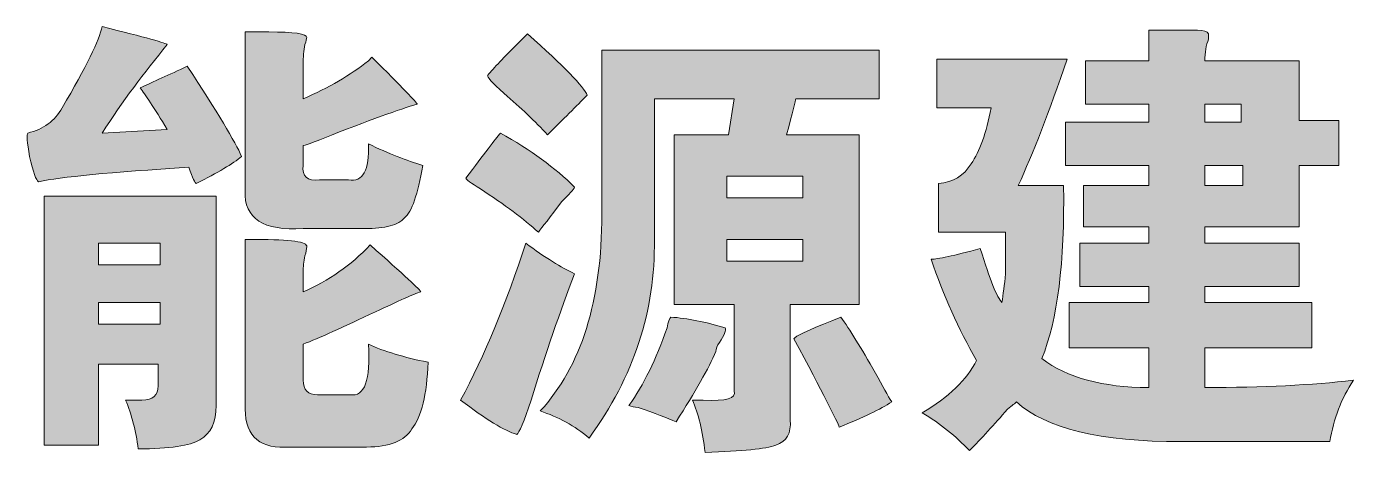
# Model space of a CAD drawing. Extents: x -93062 to 326984, y -142534 to 91021.
# Drawn here: x 108955 to 109861, y -50321 to -50030 of the extents above; entities that cross this region are included whole.
import ezdxf
from ezdxf.enums import TextEntityAlignment as Align

# ---------------------------------------------------------------- set-up
doc = ezdxf.new("R2010")
doc.units = 0
doc.header["$LTSCALE"] = 1000
doc.header["$MEASUREMENT"] = 0
doc.layers.get('0').update_dxf_attribs({"color": 8})
doc.styles.add('TK', font='GEDITXT.SHX', dxfattribs={"width": 0.85, "height": 3.5, "bigfont": 'DXT.SHX'})

# ---------------------------------------------------------------- blocks, each defined once
blk = doc.blocks.new('LOGO_CEEC_2014')
h = blk.add_hatch(color=256)
edge = h.paths.add_edge_path()
edge.add_spline(control_points=[(39.2674, 9.5987), (39.4407, 9.6727), (39.5891, 9.7589), (39.7128, 9.8575), (39.7128, 9.8575), (39.7374, 9.8821), (39.7374, 9.8821), (39.9436, 9.6768), (40.0468, 9.57), (40.0468, 9.5618), (39.9313, 9.5289), (39.7169, 9.4508), (39.4035, 9.3279), (39.3457, 9.3032), (39.3003, 9.2865), (39.2674, 9.2786), (39.2674, 9.2786), (39.2674, 9.143), (39.2674, 9.143), (39.2592, 9.0691), (39.2961, 9.036), (39.3788, 9.0445), (39.3788, 9.0445), (39.5767, 9.0445), (39.5767, 9.0445), (39.6756, 9.0278), (39.7208, 9.1099), (39.7128, 9.2909), (39.853, 9.2249), (39.9767, 9.1756), (40.084, 9.143), (40.0509, 8.9459), (40.0096, 8.8265), (39.9603, 8.7857), (39.919, 8.7364), (39.8281, 8.7117), (39.6879, 8.7117), (39.6879, 8.7117), (39.2674, 8.7117), (39.2674, 8.7117), (38.9953, 8.6951), (38.8633, 8.7813), (38.8715, 8.9705), (38.8715, 8.9705), (38.8715, 10.0547), (38.8715, 10.0547), (38.8715, 10.0547), (39.0322, 10.0547), (39.0322, 10.0547), (39.2055, 10.0547), (39.292, 10.0423), (39.292, 10.0177), (39.292, 10.0095), (39.2879, 9.993), (39.2797, 9.9684), (39.2715, 9.9273), (39.2674, 9.8821), (39.2674, 9.8329), (39.2674, 9.8329), (39.2674, 9.5987), (39.2674, 9.5987)], knot_values=[0, 0, 0, 0, 1, 1, 1, 2, 2, 2, 3, 3, 3, 4, 4, 4, 5, 5, 5, 6, 6, 6, 7, 7, 7, 8, 8, 8, 9, 9, 9, 10, 10, 10, 11, 11, 11, 12, 12, 12, 13, 13, 13, 14, 14, 14, 15, 15, 15, 16, 16, 16, 17, 17, 17, 18, 18, 18, 19, 19, 19, 20, 20, 20, 20], degree=3, periodic=0)
edge = h.paths.add_edge_path()
edge.add_spline(control_points=[(39.1437, 7.2207), (38.9539, 7.2128), (38.8633, 7.3113), (38.8715, 7.5165), (38.8715, 7.5165), (38.8715, 8.6378), (38.8715, 8.6378), (38.8715, 8.6378), (38.9457, 8.6378), (38.9457, 8.6378), (39.1847, 8.6378), (39.3003, 8.6211), (39.292, 8.5885), (39.292, 8.5718), (39.2879, 8.5516), (39.2797, 8.5269), (39.2715, 8.4856), (39.2674, 8.4486), (39.2674, 8.416), (39.2674, 8.416), (39.2674, 8.2805), (39.2674, 8.2805), (39.4407, 8.3544), (39.5932, 8.4609), (39.7251, 8.6008), (39.9559, 8.3955), (40.0714, 8.2884), (40.0714, 8.2805), (40.0222, 8.2638), (39.919, 8.2188), (39.7624, 8.1449), (39.5395, 8.0381), (39.3744, 7.9642), (39.2674, 7.9231), (39.2674, 7.9231), (39.2674, 7.6766), (39.2674, 7.6766), (39.2674, 7.6107), (39.3003, 7.5781), (39.3665, 7.5781), (39.3665, 7.5781), (39.5891, 7.5781), (39.5891, 7.5781), (39.6879, 7.5614), (39.7292, 7.6766), (39.7128, 7.9231), (39.8199, 7.8738), (39.9559, 7.8325), (40.121, 7.7999), (40.1128, 7.5781), (40.0756, 7.4261), (40.0096, 7.3439), (39.9603, 7.262), (39.8571, 7.2207), (39.7005, 7.2207), (39.7005, 7.2207), (39.1437, 7.2207), (39.1437, 7.2207)], knot_values=[0, 0, 0, 0, 1, 1, 1, 2, 2, 2, 3, 3, 3, 4, 4, 4, 5, 5, 5, 6, 6, 6, 7, 7, 7, 8, 8, 8, 9, 9, 9, 10, 10, 10, 11, 11, 11, 12, 12, 12, 13, 13, 13, 14, 14, 14, 15, 15, 15, 16, 16, 16, 17, 17, 17, 18, 18, 18, 19, 19, 19, 19], degree=3, periodic=0)
h.paths.add_polyline_path([(38.2901, 8.0586), (38.2901, 8.2065), (37.8693, 8.2065), (37.8693, 8.0586)], flags=16)
h.paths.add_polyline_path([(37.8693, 8.4653), (38.2901, 8.4653), (38.2901, 8.6132), (37.8693, 8.6132)], flags=16)
edge = h.paths.add_edge_path()
edge.add_spline(control_points=[(37.4983, 8.9336), (37.4983, 8.9336), (38.6736, 8.9336), (38.6736, 8.9336), (38.6736, 8.9336), (38.6736, 7.5041), (38.6736, 7.5041), (38.6736, 7.3891), (38.6364, 7.3113), (38.5622, 7.27), (38.4962, 7.2289), (38.356, 7.2084), (38.1417, 7.2084), (38.125, 7.3316), (38.0962, 7.4425), (38.0549, 7.5411), (38.0549, 7.5411), (38.1663, 7.5411), (38.1663, 7.5411), (38.2405, 7.5411), (38.2777, 7.5737), (38.2777, 7.6397), (38.2777, 7.6397), (38.2777, 7.7876), (38.2777, 7.7876), (38.2777, 7.7876), (37.8693, 7.7876), (37.8693, 7.7876), (37.8693, 7.7876), (37.8693, 7.233), (37.8693, 7.233), (37.8693, 7.233), (37.4983, 7.233), (37.4983, 7.233), (37.4983, 7.233), (37.4983, 8.9336), (37.4983, 8.9336)], knot_values=[0, 0, 0, 0, 1, 1, 1, 2, 2, 2, 3, 3, 3, 4, 4, 4, 5, 5, 5, 6, 6, 6, 7, 7, 7, 8, 8, 8, 9, 9, 9, 10, 10, 10, 11, 11, 11, 12, 12, 12, 12], degree=3, periodic=0)
edge = h.paths.add_edge_path()
edge.add_spline(control_points=[(38.3396, 9.3895), (38.2487, 9.5371), (38.1869, 9.6316), (38.154, 9.6727), (38.2446, 9.7137), (38.3519, 9.763), (38.4757, 9.8205), (38.6816, 9.5084), (38.8053, 9.3032), (38.8469, 9.2047), (38.7889, 9.1554), (38.6859, 9.0938), (38.5375, 9.0198), (38.5291, 9.0198), (38.5126, 9.0568), (38.488, 9.1307), (37.9517, 9.0976), (37.6095, 9.0647), (37.4611, 9.0321), (37.4444, 9.0401), (37.4241, 9.0976), (37.3992, 9.2047), (37.3825, 9.3032), (37.3787, 9.3564), (37.3869, 9.3648), (37.494, 9.3895), (37.5725, 9.4467), (37.6221, 9.5371), (37.7869, 9.8164), (37.8775, 10.0013), (37.8942, 10.0916), (38.191, 10.0177), (38.3396, 9.9766), (38.3396, 9.9684), (38.1827, 9.7795), (38.0344, 9.5782), (37.8942, 9.3648), (37.8942, 9.3648), (38.3396, 9.3895), (38.3396, 9.3895)], knot_values=[0, 0, 0, 0, 1, 1, 1, 2, 2, 2, 3, 3, 3, 4, 4, 4, 5, 5, 5, 6, 6, 6, 7, 7, 7, 8, 8, 8, 9, 9, 9, 10, 10, 10, 11, 11, 11, 12, 12, 12, 13, 13, 13, 13], degree=3, periodic=0)
h = blk.add_hatch(color=256)
h.paths.add_polyline_path([(45.4254, 9.0075), (45.6852, 9.0075), (45.6852, 9.143), (45.4254, 9.143)], flags=16)
h.paths.add_polyline_path([(45.6729, 9.4388), (45.6729, 9.5618), (45.4254, 9.5618), (45.4254, 9.4388)], flags=16)
edge = h.paths.add_edge_path()
edge.add_spline(control_points=[(44.609, 9.8575), (44.609, 9.8575), (45.0418, 9.8575), (45.0418, 9.8575), (45.0418, 9.8575), (45.0418, 10.067), (45.0418, 10.067), (45.2398, 10.067), (45.3512, 10.067), (45.3758, 10.067), (45.4172, 10.067), (45.4418, 10.0588), (45.4503, 10.0423), (45.4503, 10.0341), (45.4503, 10.0218), (45.4503, 10.0054), (45.4336, 9.9643), (45.4254, 9.915), (45.4254, 9.8575), (45.4254, 9.8575), (46.0687, 9.8575), (46.0687, 9.8575), (46.0687, 9.8575), (46.0687, 9.4508), (46.0687, 9.4508), (46.0687, 9.4508), (46.3408, 9.4508), (46.3408, 9.4508), (46.3408, 9.4508), (46.3408, 9.143), (46.3408, 9.143), (46.3408, 9.143), (46.0687, 9.143), (46.0687, 9.143), (46.0687, 9.143), (46.0687, 8.7241), (46.0687, 8.7241), (46.0687, 8.7241), (45.4254, 8.7241), (45.4254, 8.7241), (45.4254, 8.7241), (45.4254, 8.6132), (45.4254, 8.6132), (45.4254, 8.6132), (46.0687, 8.6132), (46.0687, 8.6132), (46.0687, 8.6132), (46.0687, 8.3174), (46.0687, 8.3174), (46.0687, 8.3174), (45.4254, 8.3174), (45.4254, 8.3174), (45.4254, 8.3174), (45.4254, 8.2065), (45.4254, 8.2065), (45.4254, 8.2065), (46.1552, 8.2065), (46.1552, 8.2065), (46.1552, 8.2065), (46.1552, 7.8985), (46.1552, 7.8985), (46.1552, 7.8985), (45.4254, 7.8985), (45.4254, 7.8985), (45.4254, 7.8985), (45.4254, 7.6274), (45.4254, 7.6274), (45.8212, 7.6274), (46.1593, 7.6438), (46.4399, 7.6766), (46.3573, 7.5534), (46.3039, 7.4138), (46.279, 7.2577), (46.279, 7.2577), (45.2647, 7.2577), (45.2647, 7.2577), (44.7119, 7.2577), (44.3366, 7.3483), (44.1387, 7.5288), (44.1305, 7.5206), (44.1097, 7.5041), (44.0768, 7.4795), (43.9862, 7.3729), (43.8994, 7.2782), (43.817, 7.1961), (43.7264, 7.2946), (43.6191, 7.3809), (43.4953, 7.4548), (43.6768, 7.5614), (43.8006, 7.6808), (43.8666, 7.8122), (43.7428, 8.0258), (43.6396, 8.2558), (43.5572, 8.5023), (43.5985, 8.5023), (43.71, 8.5269), (43.8915, 8.5762), (43.9572, 8.3624), (44.0067, 8.2391), (44.0398, 8.2065), (44.0478, 8.2638), (44.0563, 8.3297), (44.0645, 8.4037), (44.0645, 8.4609), (44.0645, 8.5554), (44.0645, 8.6871), (44.0645, 8.6871), (43.6068, 8.6871), (43.6068, 8.6871), (43.6068, 8.6871), (43.6068, 9.0198), (43.6068, 9.0198), (43.7059, 9.0278), (43.78, 9.073), (43.8296, 9.1554), (43.8871, 9.2373), (43.9325, 9.3648), (43.9657, 9.5371), (43.9657, 9.5371), (43.5944, 9.5371), (43.5944, 9.5371), (43.5944, 9.5371), (43.5944, 9.8698), (43.5944, 9.8698), (43.5944, 9.8698), (44.4853, 9.8698), (44.4853, 9.8698), (44.3615, 9.5084), (44.2501, 9.2208), (44.1513, 9.0075), (44.1513, 9.0075), (44.4604, 9.0075), (44.4604, 9.0075), (44.4686, 8.4815), (44.419, 8.0874), (44.312, 7.8245), (44.4853, 7.6931), (44.7284, 7.6274), (45.0418, 7.6274), (45.0418, 7.6274), (45.0418, 7.8985), (45.0418, 7.8985), (45.0418, 7.8985), (44.4976, 7.8985), (44.4976, 7.8985), (44.4976, 7.8985), (44.4976, 8.2065), (44.4976, 8.2065), (44.4976, 8.2065), (45.0418, 8.2065), (45.0418, 8.2065), (45.0418, 8.2065), (45.0418, 8.3174), (45.0418, 8.3174), (45.0418, 8.3174), (44.5718, 8.3174), (44.5718, 8.3174), (44.5718, 8.3174), (44.5718, 8.6132), (44.5718, 8.6132), (44.5718, 8.6132), (45.0418, 8.6132), (45.0418, 8.6132), (45.0418, 8.6132), (45.0418, 8.7241), (45.0418, 8.7241), (45.0418, 8.7241), (44.5964, 8.7241), (44.5964, 8.7241), (44.5964, 8.7241), (44.5964, 9.0075), (44.5964, 9.0075), (44.5964, 9.0075), (45.0418, 9.0075), (45.0418, 9.0075), (45.0418, 9.0075), (45.0418, 9.143), (45.0418, 9.143), (45.0418, 9.143), (44.4729, 9.143), (44.4729, 9.143), (44.4729, 9.143), (44.4729, 9.4388), (44.4729, 9.4388), (44.4729, 9.4388), (45.0418, 9.4388), (45.0418, 9.4388), (45.0418, 9.4388), (45.0418, 9.5618), (45.0418, 9.5618), (45.0418, 9.5618), (44.609, 9.5618), (44.609, 9.5618), (44.609, 9.5618), (44.609, 9.8575), (44.609, 9.8575)], knot_values=[0, 0, 0, 0, 1, 1, 1, 2, 2, 2, 3, 3, 3, 4, 4, 4, 5, 5, 5, 6, 6, 6, 7, 7, 7, 8, 8, 8, 9, 9, 9, 10, 10, 10, 11, 11, 11, 12, 12, 12, 13, 13, 13, 14, 14, 14, 15, 15, 15, 16, 16, 16, 17, 17, 17, 18, 18, 18, 19, 19, 19, 20, 20, 20, 21, 21, 21, 22, 22, 22, 23, 23, 23, 24, 24, 24, 25, 25, 25, 26, 26, 26, 27, 27, 27, 28, 28, 28, 29, 29, 29, 30, 30, 30, 31, 31, 31, 32, 32, 32, 33, 33, 33, 34, 34, 34, 35, 35, 35, 36, 36, 36, 37, 37, 37, 38, 38, 38, 39, 39, 39, 40, 40, 40, 41, 41, 41, 42, 42, 42, 43, 43, 43, 44, 44, 44, 45, 45, 45, 46, 46, 46, 47, 47, 47, 48, 48, 48, 49, 49, 49, 50, 50, 50, 51, 51, 51, 52, 52, 52, 53, 53, 53, 54, 54, 54, 55, 55, 55, 56, 56, 56, 57, 57, 57, 58, 58, 58, 59, 59, 59, 60, 60, 60, 61, 61, 61, 62, 62, 62, 63, 63, 63, 64, 64, 64, 65, 65, 65, 65], degree=3, periodic=0)
h = blk.add_hatch(color=256)
edge = h.paths.add_edge_path()
edge.add_spline(control_points=[(42.8784, 8.0833), (42.8784, 8.0833), (42.9403, 8.1079), (42.9403, 8.1079), (42.9978, 8.0258), (43.0764, 7.8985), (43.1752, 7.7259), (43.2248, 7.6353), (43.262, 7.5699), (43.2866, 7.5288), (43.2124, 7.4795), (43.0928, 7.4222), (42.928, 7.3563), (42.9195, 7.3891), (42.8166, 7.5904), (42.6186, 7.9601), (42.6266, 7.9765), (42.7134, 8.0173), (42.8784, 8.0833)], knot_values=[0, 0, 0, 0, 1, 1, 1, 2, 2, 2, 3, 3, 3, 4, 4, 4, 5, 5, 5, 6, 6, 6, 6], degree=3, periodic=0)
h.paths.add_polyline_path([(42.1609, 8.4899), (42.6805, 8.4899), (42.6805, 8.6378), (42.1609, 8.6378)], flags=16)
h.paths.add_polyline_path([(42.6805, 9.0691), (42.1609, 9.0691), (42.1609, 8.9212), (42.6805, 8.9212)], flags=16)
edge = h.paths.add_edge_path(flags=17)
edge.add_spline(control_points=[(41.5545, 7.4918), (41.5299, 7.4918), (41.5091, 7.4962), (41.4927, 7.5041), (41.5917, 7.6438), (41.6783, 7.8202), (41.7525, 8.034), (41.7607, 8.0751), (41.7689, 8.0997), (41.7774, 8.1079), (41.8926, 8.0997), (42.0164, 8.0751), (42.1486, 8.034), (42.1565, 8.0173), (42.1442, 7.9847), (42.1114, 7.9354), (42.0947, 7.9108), (42.0867, 7.8902), (42.0867, 7.8738), (42.0372, 7.7585), (41.9463, 7.5983), (41.8143, 7.3932), (41.7566, 7.4179), (41.67, 7.4507), (41.5545, 7.4918)], knot_values=[0, 0, 0, 0, 1, 1, 1, 2, 2, 2, 3, 3, 3, 4, 4, 4, 5, 5, 5, 6, 6, 6, 7, 7, 7, 8, 8, 8, 8], degree=3, periodic=0)
edge = h.paths.add_edge_path()
edge.add_spline(control_points=[(41.3073, 9.9314), (41.3073, 9.9314), (43.2001, 9.9314), (43.2001, 9.9314), (43.2001, 9.9314), (43.2001, 9.5987), (43.2001, 9.5987), (43.2001, 9.5987), (42.631, 9.5987), (42.631, 9.5987), (42.631, 9.5905), (42.6102, 9.5084), (42.5691, 9.3525), (42.5691, 9.3525), (43.064, 9.3525), (43.064, 9.3525), (43.064, 9.3525), (43.064, 8.1942), (43.064, 8.1942), (43.064, 8.1942), (42.5937, 8.1942), (42.5937, 8.1942), (42.5937, 8.1942), (42.5937, 7.4056), (42.5937, 7.4056), (42.6019, 7.3152), (42.5691, 7.2577), (42.4949, 7.233), (42.4287, 7.2084), (42.268, 7.192), (42.0123, 7.1837), (41.9958, 7.3316), (41.9671, 7.4507), (41.9257, 7.5411), (41.9422, 7.5411), (41.9671, 7.5411), (41.9999, 7.5411), (42.1565, 7.5329), (42.2269, 7.5534), (42.2104, 7.6027), (42.2104, 7.6027), (42.2104, 8.1942), (42.2104, 8.1942), (42.2104, 8.1942), (41.802, 8.1942), (41.802, 8.1942), (41.802, 8.1942), (41.802, 9.3525), (41.802, 9.3525), (41.802, 9.3525), (42.1732, 9.3525), (42.1732, 9.3525), (42.1732, 9.3525), (42.2104, 9.5987), (42.2104, 9.5987), (42.2104, 9.5987), (41.6659, 9.5987), (41.6659, 9.5987), (41.6659, 9.5987), (41.6659, 8.6378), (41.6659, 8.6378), (41.6742, 8.1529), (41.5255, 7.7013), (41.2205, 7.2823), (41.1217, 7.3645), (41.0103, 7.4261), (40.8865, 7.4672), (41.1669, 7.7709), (41.3073, 8.2188), (41.3073, 8.8103), (41.3073, 8.8103), (41.3073, 9.9314), (41.3073, 9.9314)], knot_values=[0, 0, 0, 0, 1, 1, 1, 2, 2, 2, 3, 3, 3, 4, 4, 4, 5, 5, 5, 6, 6, 6, 7, 7, 7, 8, 8, 8, 9, 9, 9, 10, 10, 10, 11, 11, 11, 12, 12, 12, 13, 13, 13, 14, 14, 14, 15, 15, 15, 16, 16, 16, 17, 17, 17, 18, 18, 18, 19, 19, 19, 20, 20, 20, 21, 21, 21, 22, 22, 22, 23, 23, 23, 24, 24, 24, 24], degree=3, periodic=0)
edge = h.paths.add_edge_path()
edge.add_spline(control_points=[(40.6391, 9.6357), (40.5566, 9.7096), (40.5194, 9.7507), (40.5279, 9.7589), (40.569, 9.8082), (40.6391, 9.8821), (40.7382, 9.9807), (40.771, 10.0136), (40.7915, 10.0341), (40.8, 10.0423), (41.0475, 9.8205), (41.1836, 9.6809), (41.2082, 9.6234), (41.134, 9.5494), (41.0431, 9.4591), (40.9361, 9.3525), (40.8534, 9.4426), (40.7546, 9.5371), (40.6391, 9.6357)], knot_values=[0, 0, 0, 0, 1, 1, 1, 2, 2, 2, 3, 3, 3, 4, 4, 4, 5, 5, 5, 6, 6, 6, 6], degree=3, periodic=0)
edge = h.paths.add_edge_path()
edge.add_spline(control_points=[(40.4783, 8.9828), (40.4121, 9.0237), (40.3793, 9.0483), (40.3793, 9.0568), (40.503, 9.2208), (40.5813, 9.3235), (40.6144, 9.3648), (40.8206, 9.2496), (40.9895, 9.1264), (41.1217, 8.9952), (41.1132, 8.9785), (41.0845, 8.9459), (41.0349, 8.8966), (40.9525, 8.7895), (40.8989, 8.7197), (40.8742, 8.6871), (40.7751, 8.7772), (40.6432, 8.8758), (40.4783, 8.9828)], knot_values=[0, 0, 0, 0, 1, 1, 1, 2, 2, 2, 3, 3, 3, 4, 4, 4, 5, 5, 5, 6, 6, 6, 6], degree=3, periodic=0)
edge = h.paths.add_edge_path()
edge.add_spline(control_points=[(40.7877, 8.6132), (40.9194, 8.5146), (41.0308, 8.4448), (41.1217, 8.4037), (41.0226, 8.149), (40.9238, 7.8615), (40.8247, 7.5411), (40.7751, 7.3932), (40.7423, 7.3152), (40.7258, 7.307), (40.6432, 7.3316), (40.5153, 7.4099), (40.3423, 7.5411), (40.5071, 7.8448), (40.6555, 8.2022), (40.7877, 8.6132)], knot_values=[0, 0, 0, 0, 1, 1, 1, 2, 2, 2, 3, 3, 3, 4, 4, 4, 5, 5, 5, 5], degree=3, periodic=0)
at = {"lineweight": 0}
for points in [[(45.6729, 9.4388), (45.6729, 9.5618), (45.4254, 9.5618), (45.4254, 9.4388), (45.6729, 9.4388)], [(42.6805, 9.0691), (42.1609, 9.0691), (42.1609, 8.9212), (42.6805, 8.9212), (42.6805, 9.0691)], [(45.4254, 9.0075), (45.6852, 9.0075), (45.6852, 9.143), (45.4254, 9.143), (45.4254, 9.0075)], [(37.8693, 8.4653), (38.2901, 8.4653), (38.2901, 8.6132), (37.8693, 8.6132), (37.8693, 8.4653)], [(42.1609, 8.4899), (42.6805, 8.4899), (42.6805, 8.6378), (42.1609, 8.6378), (42.1609, 8.4899)], [(38.2901, 8.0586), (38.2901, 8.2065), (37.8693, 8.2065), (37.8693, 8.0586), (38.2901, 8.0586)]]:
    blk.add_lwpolyline(points, dxfattribs=at)
for points, knots in [([(38.3396, 9.3895), (38.2487, 9.5371), (38.1869, 9.6316), (38.154, 9.6727), (38.2446, 9.7137), (38.3519, 9.763), (38.4757, 9.8205), (38.6816, 9.5084), (38.8053, 9.3032), (38.8469, 9.2047), (38.7889, 9.1554), (38.6859, 9.0938), (38.5375, 9.0198), (38.5291, 9.0198), (38.5126, 9.0568), (38.488, 9.1307), (37.9517, 9.0976), (37.6095, 9.0647), (37.4611, 9.0321), (37.4444, 9.0401), (37.4241, 9.0976), (37.3992, 9.2047), (37.3825, 9.3032), (37.3787, 9.3564), (37.3869, 9.3648), (37.494, 9.3895), (37.5725, 9.4467), (37.6221, 9.5371), (37.7869, 9.8164), (37.8775, 10.0013), (37.8942, 10.0916), (38.191, 10.0177), (38.3396, 9.9766), (38.3396, 9.9684), (38.1827, 9.7795), (38.0344, 9.5782), (37.8942, 9.3648), (37.8942, 9.3648), (38.3396, 9.3895), (38.3396, 9.3895)], [0, 0, 0, 0, 1, 1, 1, 2, 2, 2, 3, 3, 3, 4, 4, 4, 5, 5, 5, 6, 6, 6, 7, 7, 7, 8, 8, 8, 9, 9, 9, 10, 10, 10, 11, 11, 11, 12, 12, 12, 13, 13, 13, 13]), ([(44.609, 9.8575), (44.609, 9.8575), (45.0418, 9.8575), (45.0418, 9.8575), (45.0418, 9.8575), (45.0418, 10.067), (45.0418, 10.067), (45.2398, 10.067), (45.3512, 10.067), (45.3758, 10.067), (45.4172, 10.067), (45.4418, 10.0588), (45.4503, 10.0423), (45.4503, 10.0341), (45.4503, 10.0218), (45.4503, 10.0054), (45.4336, 9.9643), (45.4254, 9.915), (45.4254, 9.8575), (45.4254, 9.8575), (46.0687, 9.8575), (46.0687, 9.8575), (46.0687, 9.8575), (46.0687, 9.4508), (46.0687, 9.4508), (46.0687, 9.4508), (46.3408, 9.4508), (46.3408, 9.4508), (46.3408, 9.4508), (46.3408, 9.143), (46.3408, 9.143), (46.3408, 9.143), (46.0687, 9.143), (46.0687, 9.143), (46.0687, 9.143), (46.0687, 8.7241), (46.0687, 8.7241), (46.0687, 8.7241), (45.4254, 8.7241), (45.4254, 8.7241), (45.4254, 8.7241), (45.4254, 8.6132), (45.4254, 8.6132), (45.4254, 8.6132), (46.0687, 8.6132), (46.0687, 8.6132), (46.0687, 8.6132), (46.0687, 8.3174), (46.0687, 8.3174), (46.0687, 8.3174), (45.4254, 8.3174), (45.4254, 8.3174), (45.4254, 8.3174), (45.4254, 8.2065), (45.4254, 8.2065), (45.4254, 8.2065), (46.1552, 8.2065), (46.1552, 8.2065), (46.1552, 8.2065), (46.1552, 7.8985), (46.1552, 7.8985), (46.1552, 7.8985), (45.4254, 7.8985), (45.4254, 7.8985), (45.4254, 7.8985), (45.4254, 7.6274), (45.4254, 7.6274), (45.8212, 7.6274), (46.1593, 7.6438), (46.4399, 7.6766), (46.3573, 7.5534), (46.3039, 7.4138), (46.279, 7.2577), (46.279, 7.2577), (45.2647, 7.2577), (45.2647, 7.2577), (44.7119, 7.2577), (44.3366, 7.3483), (44.1387, 7.5288), (44.1305, 7.5206), (44.1097, 7.5041), (44.0768, 7.4795), (43.9862, 7.3729), (43.8994, 7.2782), (43.817, 7.1961), (43.7264, 7.2946), (43.6191, 7.3809), (43.4953, 7.4548), (43.6768, 7.5614), (43.8006, 7.6808), (43.8666, 7.8122), (43.7428, 8.0258), (43.6396, 8.2558), (43.5572, 8.5023), (43.5985, 8.5023), (43.71, 8.5269), (43.8915, 8.5762), (43.9572, 8.3624), (44.0067, 8.2391), (44.0398, 8.2065), (44.0478, 8.2638), (44.0563, 8.3297), (44.0645, 8.4037), (44.0645, 8.4609), (44.0645, 8.5554), (44.0645, 8.6871), (44.0645, 8.6871), (43.6068, 8.6871), (43.6068, 8.6871), (43.6068, 8.6871), (43.6068, 9.0198), (43.6068, 9.0198), (43.7059, 9.0278), (43.78, 9.073), (43.8296, 9.1554), (43.8871, 9.2373), (43.9325, 9.3648), (43.9657, 9.5371), (43.9657, 9.5371), (43.5944, 9.5371), (43.5944, 9.5371), (43.5944, 9.5371), (43.5944, 9.8698), (43.5944, 9.8698), (43.5944, 9.8698), (44.4853, 9.8698), (44.4853, 9.8698), (44.3615, 9.5084), (44.2501, 9.2208), (44.1513, 9.0075), (44.1513, 9.0075), (44.4604, 9.0075), (44.4604, 9.0075), (44.4686, 8.4815), (44.419, 8.0874), (44.312, 7.8245), (44.4853, 7.6931), (44.7284, 7.6274), (45.0418, 7.6274), (45.0418, 7.6274), (45.0418, 7.8985), (45.0418, 7.8985), (45.0418, 7.8985), (44.4976, 7.8985), (44.4976, 7.8985), (44.4976, 7.8985), (44.4976, 8.2065), (44.4976, 8.2065), (44.4976, 8.2065), (45.0418, 8.2065), (45.0418, 8.2065), (45.0418, 8.2065), (45.0418, 8.3174), (45.0418, 8.3174), (45.0418, 8.3174), (44.5718, 8.3174), (44.5718, 8.3174), (44.5718, 8.3174), (44.5718, 8.6132), (44.5718, 8.6132), (44.5718, 8.6132), (45.0418, 8.6132), (45.0418, 8.6132), (45.0418, 8.6132), (45.0418, 8.7241), (45.0418, 8.7241), (45.0418, 8.7241), (44.5964, 8.7241), (44.5964, 8.7241), (44.5964, 8.7241), (44.5964, 9.0075), (44.5964, 9.0075), (44.5964, 9.0075), (45.0418, 9.0075), (45.0418, 9.0075), (45.0418, 9.0075), (45.0418, 9.143), (45.0418, 9.143), (45.0418, 9.143), (44.4729, 9.143), (44.4729, 9.143), (44.4729, 9.143), (44.4729, 9.4388), (44.4729, 9.4388), (44.4729, 9.4388), (45.0418, 9.4388), (45.0418, 9.4388), (45.0418, 9.4388), (45.0418, 9.5618), (45.0418, 9.5618), (45.0418, 9.5618), (44.609, 9.5618), (44.609, 9.5618), (44.609, 9.5618), (44.609, 9.8575), (44.609, 9.8575)], [0, 0, 0, 0, 1, 1, 1, 2, 2, 2, 3, 3, 3, 4, 4, 4, 5, 5, 5, 6, 6, 6, 7, 7, 7, 8, 8, 8, 9, 9, 9, 10, 10, 10, 11, 11, 11, 12, 12, 12, 13, 13, 13, 14, 14, 14, 15, 15, 15, 16, 16, 16, 17, 17, 17, 18, 18, 18, 19, 19, 19, 20, 20, 20, 21, 21, 21, 22, 22, 22, 23, 23, 23, 24, 24, 24, 25, 25, 25, 26, 26, 26, 27, 27, 27, 28, 28, 28, 29, 29, 29, 30, 30, 30, 31, 31, 31, 32, 32, 32, 33, 33, 33, 34, 34, 34, 35, 35, 35, 36, 36, 36, 37, 37, 37, 38, 38, 38, 39, 39, 39, 40, 40, 40, 41, 41, 41, 42, 42, 42, 43, 43, 43, 44, 44, 44, 45, 45, 45, 46, 46, 46, 47, 47, 47, 48, 48, 48, 49, 49, 49, 50, 50, 50, 51, 51, 51, 52, 52, 52, 53, 53, 53, 54, 54, 54, 55, 55, 55, 56, 56, 56, 57, 57, 57, 58, 58, 58, 59, 59, 59, 60, 60, 60, 61, 61, 61, 62, 62, 62, 63, 63, 63, 64, 64, 64, 65, 65, 65, 65]), ([(39.2674, 9.5987), (39.4407, 9.6727), (39.5891, 9.7589), (39.7128, 9.8575), (39.7128, 9.8575), (39.7374, 9.8821), (39.7374, 9.8821), (39.9436, 9.6768), (40.0468, 9.57), (40.0468, 9.5618), (39.9313, 9.5289), (39.7169, 9.4508), (39.4035, 9.3279), (39.3457, 9.3032), (39.3003, 9.2865), (39.2674, 9.2786), (39.2674, 9.2786), (39.2674, 9.143), (39.2674, 9.143), (39.2592, 9.0691), (39.2961, 9.036), (39.3788, 9.0445), (39.3788, 9.0445), (39.5767, 9.0445), (39.5767, 9.0445), (39.6756, 9.0278), (39.7208, 9.1099), (39.7128, 9.2909), (39.853, 9.2249), (39.9767, 9.1756), (40.084, 9.143), (40.0509, 8.9459), (40.0096, 8.8265), (39.9603, 8.7857), (39.919, 8.7364), (39.8281, 8.7117), (39.6879, 8.7117), (39.6879, 8.7117), (39.2674, 8.7117), (39.2674, 8.7117), (38.9953, 8.6951), (38.8633, 8.7813), (38.8715, 8.9705), (38.8715, 8.9705), (38.8715, 10.0547), (38.8715, 10.0547), (38.8715, 10.0547), (39.0322, 10.0547), (39.0322, 10.0547), (39.2055, 10.0547), (39.292, 10.0423), (39.292, 10.0177), (39.292, 10.0095), (39.2879, 9.993), (39.2797, 9.9684), (39.2715, 9.9273), (39.2674, 9.8821), (39.2674, 9.8329), (39.2674, 9.8329), (39.2674, 9.5987), (39.2674, 9.5987)], [0, 0, 0, 0, 1, 1, 1, 2, 2, 2, 3, 3, 3, 4, 4, 4, 5, 5, 5, 6, 6, 6, 7, 7, 7, 8, 8, 8, 9, 9, 9, 10, 10, 10, 11, 11, 11, 12, 12, 12, 13, 13, 13, 14, 14, 14, 15, 15, 15, 16, 16, 16, 17, 17, 17, 18, 18, 18, 19, 19, 19, 20, 20, 20, 20]), ([(40.6391, 9.6357), (40.5566, 9.7096), (40.5194, 9.7507), (40.5279, 9.7589), (40.569, 9.8082), (40.6391, 9.8821), (40.7382, 9.9807), (40.771, 10.0136), (40.7915, 10.0341), (40.8, 10.0423), (41.0475, 9.8205), (41.1836, 9.6809), (41.2082, 9.6234), (41.134, 9.5494), (41.0431, 9.4591), (40.9361, 9.3525), (40.8534, 9.4426), (40.7546, 9.5371), (40.6391, 9.6357)], [0, 0, 0, 0, 1, 1, 1, 2, 2, 2, 3, 3, 3, 4, 4, 4, 5, 5, 5, 6, 6, 6, 6]), ([(41.3073, 9.9314), (41.3073, 9.9314), (43.2001, 9.9314), (43.2001, 9.9314), (43.2001, 9.9314), (43.2001, 9.5987), (43.2001, 9.5987), (43.2001, 9.5987), (42.631, 9.5987), (42.631, 9.5987), (42.631, 9.5905), (42.6102, 9.5084), (42.5691, 9.3525), (42.5691, 9.3525), (43.064, 9.3525), (43.064, 9.3525), (43.064, 9.3525), (43.064, 8.1942), (43.064, 8.1942), (43.064, 8.1942), (42.5937, 8.1942), (42.5937, 8.1942), (42.5937, 8.1942), (42.5937, 7.4056), (42.5937, 7.4056), (42.6019, 7.3152), (42.5691, 7.2577), (42.4949, 7.233), (42.4287, 7.2084), (42.268, 7.192), (42.0123, 7.1837), (41.9958, 7.3316), (41.9671, 7.4507), (41.9257, 7.5411), (41.9422, 7.5411), (41.9671, 7.5411), (41.9999, 7.5411), (42.1565, 7.5329), (42.2269, 7.5534), (42.2104, 7.6027), (42.2104, 7.6027), (42.2104, 8.1942), (42.2104, 8.1942), (42.2104, 8.1942), (41.802, 8.1942), (41.802, 8.1942), (41.802, 8.1942), (41.802, 9.3525), (41.802, 9.3525), (41.802, 9.3525), (42.1732, 9.3525), (42.1732, 9.3525), (42.1732, 9.3525), (42.2104, 9.5987), (42.2104, 9.5987), (42.2104, 9.5987), (41.6659, 9.5987), (41.6659, 9.5987), (41.6659, 9.5987), (41.6659, 8.6378), (41.6659, 8.6378), (41.6742, 8.1529), (41.5255, 7.7013), (41.2205, 7.2823), (41.1217, 7.3645), (41.0103, 7.4261), (40.8865, 7.4672), (41.1669, 7.7709), (41.3073, 8.2188), (41.3073, 8.8103), (41.3073, 8.8103), (41.3073, 9.9314), (41.3073, 9.9314)], [0, 0, 0, 0, 1, 1, 1, 2, 2, 2, 3, 3, 3, 4, 4, 4, 5, 5, 5, 6, 6, 6, 7, 7, 7, 8, 8, 8, 9, 9, 9, 10, 10, 10, 11, 11, 11, 12, 12, 12, 13, 13, 13, 14, 14, 14, 15, 15, 15, 16, 16, 16, 17, 17, 17, 18, 18, 18, 19, 19, 19, 20, 20, 20, 21, 21, 21, 22, 22, 22, 23, 23, 23, 24, 24, 24, 24]), ([(40.4783, 8.9828), (40.4121, 9.0237), (40.3793, 9.0483), (40.3793, 9.0568), (40.503, 9.2208), (40.5813, 9.3235), (40.6144, 9.3648), (40.8206, 9.2496), (40.9895, 9.1264), (41.1217, 8.9952), (41.1132, 8.9785), (41.0845, 8.9459), (41.0349, 8.8966), (40.9525, 8.7895), (40.8989, 8.7197), (40.8742, 8.6871), (40.7751, 8.7772), (40.6432, 8.8758), (40.4783, 8.9828)], [0, 0, 0, 0, 1, 1, 1, 2, 2, 2, 3, 3, 3, 4, 4, 4, 5, 5, 5, 6, 6, 6, 6]), ([(37.4983, 8.9336), (37.4983, 8.9336), (38.6736, 8.9336), (38.6736, 8.9336), (38.6736, 8.9336), (38.6736, 7.5041), (38.6736, 7.5041), (38.6736, 7.3891), (38.6364, 7.3113), (38.5622, 7.27), (38.4962, 7.2289), (38.356, 7.2084), (38.1417, 7.2084), (38.125, 7.3316), (38.0962, 7.4425), (38.0549, 7.5411), (38.0549, 7.5411), (38.1663, 7.5411), (38.1663, 7.5411), (38.2405, 7.5411), (38.2777, 7.5737), (38.2777, 7.6397), (38.2777, 7.6397), (38.2777, 7.7876), (38.2777, 7.7876), (38.2777, 7.7876), (37.8693, 7.7876), (37.8693, 7.7876), (37.8693, 7.7876), (37.8693, 7.233), (37.8693, 7.233), (37.8693, 7.233), (37.4983, 7.233), (37.4983, 7.233), (37.4983, 7.233), (37.4983, 8.9336), (37.4983, 8.9336)], [0, 0, 0, 0, 1, 1, 1, 2, 2, 2, 3, 3, 3, 4, 4, 4, 5, 5, 5, 6, 6, 6, 7, 7, 7, 8, 8, 8, 9, 9, 9, 10, 10, 10, 11, 11, 11, 12, 12, 12, 12]), ([(39.1437, 7.2207), (38.9539, 7.2128), (38.8633, 7.3113), (38.8715, 7.5165), (38.8715, 7.5165), (38.8715, 8.6378), (38.8715, 8.6378), (38.8715, 8.6378), (38.9457, 8.6378), (38.9457, 8.6378), (39.1847, 8.6378), (39.3003, 8.6211), (39.292, 8.5885), (39.292, 8.5718), (39.2879, 8.5516), (39.2797, 8.5269), (39.2715, 8.4856), (39.2674, 8.4486), (39.2674, 8.416), (39.2674, 8.416), (39.2674, 8.2805), (39.2674, 8.2805), (39.4407, 8.3544), (39.5932, 8.4609), (39.7251, 8.6008), (39.9559, 8.3955), (40.0714, 8.2884), (40.0714, 8.2805), (40.0222, 8.2638), (39.919, 8.2188), (39.7624, 8.1449), (39.5395, 8.0381), (39.3744, 7.9642), (39.2674, 7.9231), (39.2674, 7.9231), (39.2674, 7.6766), (39.2674, 7.6766), (39.2674, 7.6107), (39.3003, 7.5781), (39.3665, 7.5781), (39.3665, 7.5781), (39.5891, 7.5781), (39.5891, 7.5781), (39.6879, 7.5614), (39.7292, 7.6766), (39.7128, 7.9231), (39.8199, 7.8738), (39.9559, 7.8325), (40.121, 7.7999), (40.1128, 7.5781), (40.0756, 7.4261), (40.0096, 7.3439), (39.9603, 7.262), (39.8571, 7.2207), (39.7005, 7.2207), (39.7005, 7.2207), (39.1437, 7.2207), (39.1437, 7.2207)], [0, 0, 0, 0, 1, 1, 1, 2, 2, 2, 3, 3, 3, 4, 4, 4, 5, 5, 5, 6, 6, 6, 7, 7, 7, 8, 8, 8, 9, 9, 9, 10, 10, 10, 11, 11, 11, 12, 12, 12, 13, 13, 13, 14, 14, 14, 15, 15, 15, 16, 16, 16, 17, 17, 17, 18, 18, 18, 19, 19, 19, 19]), ([(40.7877, 8.6132), (40.9194, 8.5146), (41.0308, 8.4448), (41.1217, 8.4037), (41.0226, 8.149), (40.9238, 7.8615), (40.8247, 7.5411), (40.7751, 7.3932), (40.7423, 7.3152), (40.7258, 7.307), (40.6432, 7.3316), (40.5153, 7.4099), (40.3423, 7.5411), (40.5071, 7.8448), (40.6555, 8.2022), (40.7877, 8.6132)], [0, 0, 0, 0, 1, 1, 1, 2, 2, 2, 3, 3, 3, 4, 4, 4, 5, 5, 5, 5]), ([(41.5545, 7.4918), (41.5299, 7.4918), (41.5091, 7.4962), (41.4927, 7.5041), (41.5917, 7.6438), (41.6783, 7.8202), (41.7525, 8.034), (41.7607, 8.0751), (41.7689, 8.0997), (41.7774, 8.1079), (41.8926, 8.0997), (42.0164, 8.0751), (42.1486, 8.034), (42.1565, 8.0173), (42.1442, 7.9847), (42.1114, 7.9354), (42.0947, 7.9108), (42.0867, 7.8902), (42.0867, 7.8738), (42.0372, 7.7585), (41.9463, 7.5983), (41.8143, 7.3932), (41.7566, 7.4179), (41.67, 7.4507), (41.5545, 7.4918)], [0, 0, 0, 0, 1, 1, 1, 2, 2, 2, 3, 3, 3, 4, 4, 4, 5, 5, 5, 6, 6, 6, 7, 7, 7, 8, 8, 8, 8]), ([(42.8784, 8.0833), (42.8784, 8.0833), (42.9403, 8.1079), (42.9403, 8.1079), (42.9978, 8.0258), (43.0764, 7.8985), (43.1752, 7.7259), (43.2248, 7.6353), (43.262, 7.5699), (43.2866, 7.5288), (43.2124, 7.4795), (43.0928, 7.4222), (42.928, 7.3563), (42.9195, 7.3891), (42.8166, 7.5904), (42.6186, 7.9601), (42.6266, 7.9765), (42.7134, 8.0173), (42.8784, 8.0833)], [0, 0, 0, 0, 1, 1, 1, 2, 2, 2, 3, 3, 3, 4, 4, 4, 5, 5, 5, 6, 6, 6, 6])]:
    blk.add_open_spline(points, degree=3, knots=knots, dxfattribs=at)
blk = doc.blocks.new('A$C1C011119')
blk.add_blockref('LOGO_CEEC_2014', (404, 38))
at = {"style": 'TK', "width": 0.85}
for tag, height, p in [('PROJECTNAME', 4.75, (529, 44)), ('PHASE', 4, (571, 44)), ('DRAWINGNAME', 4.75, (539, 31))]:
    blk.add_attdef(tag, text='', height=height, dxfattribs=at).set_placement(p, align=Align.MIDDLE_CENTER)
for tag, p, height in [('APPROVE', (416, 32.75), 3.5), ('DESIGN', (461, 32.75), 3.5), ('REVIEW1', (416, 25.75), 3.5), ('DRAW', (461, 25.75), 3.5), ('DRAWINGNUMBER', (511, 18.5), 4), ('REVIEW2', (416, 18.75), 3.5), ('PROPORTION', (461, 18.75), 3.5), ('CHECK', (416, 11.75), 3.5), ('DATE', (461, 11.75), 3.5), ('VERSION', (577, 11.75), 3.5)]:
    blk.add_attdef(tag, p, '', height=height, dxfattribs=at)
blk = doc.blocks.new('safsafasffasfsd')
at = {"xscale": 100, "yscale": 100, "zscale": 100}
blk.add_blockref('A$C1C011119', (-59400, 0), dxfattribs=at)

msp = doc.modelspace()

# ---------------------------------------------------------------- block references
msp.add_blockref('safsafasffasfsd', (124217.5, -54839.5))

doc.saveas('drawing.dxf')
